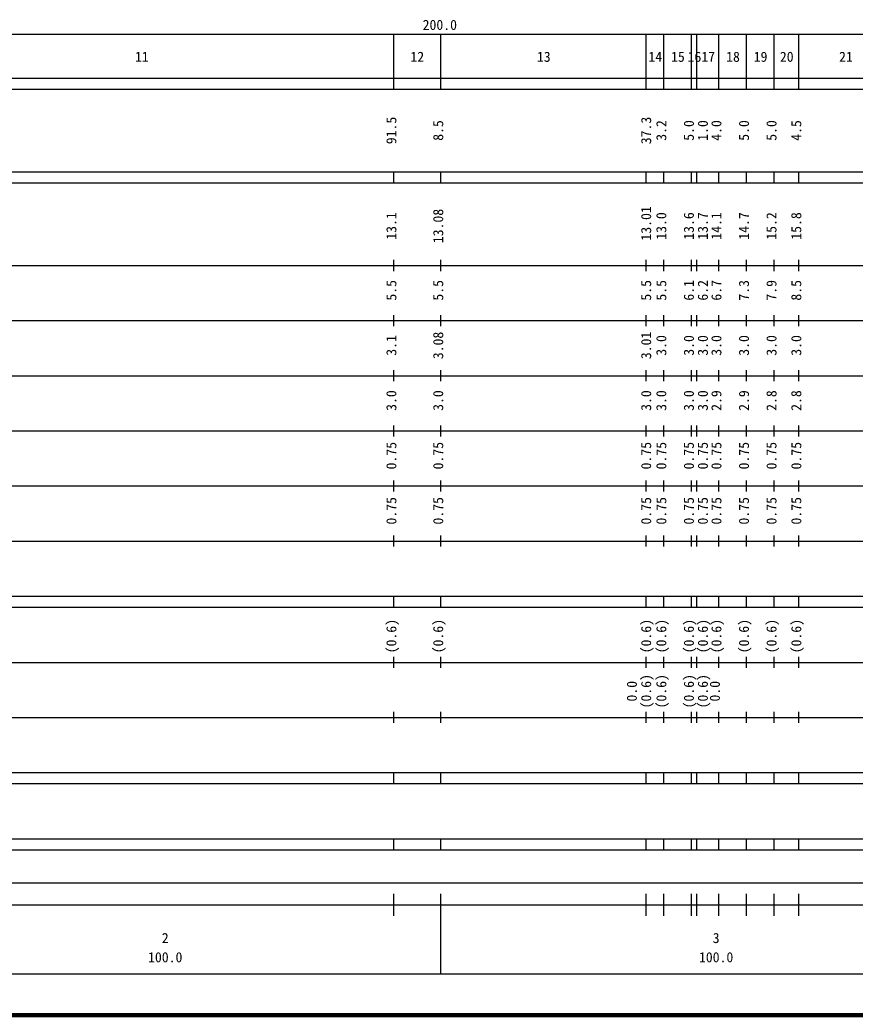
# Model space of a CAD drawing. Units: millimetres on the paper, enlarged 1000 times. Extents: x 40000 to 680000, y 20000 to 380000.
# Drawn here: x 191610 to 343221, y 20000 to 200558 of the extents above; entities that cross this region are included whole.
import ezdxf
from ezdxf.enums import TextEntityAlignment as Align

# ---------------------------------------------------------------- set-up
doc = ezdxf.new("R2010")
doc.units = ezdxf.units.MM
doc.header["$LTSCALE"] = 1000
doc.layers.add('M-TTL', color=2, linetype='Continuous', lineweight=140)
doc.layers.add('M-TTL-BAND', color=7, linetype='Continuous', lineweight=25)
doc.styles.add('ＭＳ ゴシック', font='')
doc.styles.get('ＭＳ ゴシック').set_extended_font_data('MS Gothic')

msp = doc.modelspace()

# ---------------------------------------------------------------- linework, layer by layer
at = {"layer": 'M-TTL'}
msp.add_line((40000, 20000), (680000, 20000), dxfattribs=at)
at = {"layer": 'M-TTL-BAND'}
for p, q in [((68000, 198000), (579000, 198000)), ((259500, 188000), (259500, 198000)), ((268000, 188000), (268000, 198000)), ((305300, 188000), (305300, 198000)), ((308500, 188000), (308500, 198000)), ((313500, 188000), (313500, 198000)), ((314500, 188000), (314500, 198000)), ((318500, 188000), (318500, 198000)), ((323500, 188000), (323500, 198000)), ((328500, 188000), (328500, 198000)), ((333000, 188000), (333000, 198000)), ((40000, 190000), (579000, 190000)), ((40000, 188000), (579000, 188000)), ((40000, 173000), (579000, 173000)), ((259500, 171000), (259500, 173000)), ((268000, 171000), (268000, 173000)), ((305300, 171000), (305300, 173000)), ((308500, 171000), (308500, 173000)), ((313500, 171000), (313500, 173000)), ((314500, 171000), (314500, 173000)), ((318500, 171000), (318500, 173000)), ((323500, 171000), (323500, 173000)), ((328500, 171000), (328500, 173000)), ((333000, 171000), (333000, 173000)), ((40000, 171000), (579000, 171000)), ((40000, 156000), (579000, 156000)), ((259500, 155000), (259500, 157000)), ((268000, 155000), (268000, 157000)), ((305300, 155000), (305300, 157000)), ((308500, 155000), (308500, 157000)), ((313500, 155000), (313500, 157000)), ((314500, 155000), (314500, 157000)), ((318500, 155000), (318500, 157000)), ((323500, 155000), (323500, 157000)), ((328500, 155000), (328500, 157000)), ((333000, 155000), (333000, 157000)), ((259500, 145000), (259500, 147000)), ((268000, 145000), (268000, 147000)), ((305300, 145000), (305300, 147000)), ((308500, 145000), (308500, 147000)), ((313500, 145000), (313500, 147000)), ((314500, 145000), (314500, 147000)), ((318500, 145000), (318500, 147000)), ((323500, 145000), (323500, 147000)), ((328500, 145000), (328500, 147000)), ((333000, 145000), (333000, 147000)), ((46000, 146000), (579000, 146000)), ((52000, 136000), (579000, 136000)), ((259500, 135000), (259500, 137000)), ((268000, 135000), (268000, 137000)), ((305300, 135000), (305300, 137000)), ((308500, 135000), (308500, 137000)), ((313500, 135000), (313500, 137000)), ((314500, 135000), (314500, 137000)), ((318500, 135000), (318500, 137000)), ((323500, 135000), (323500, 137000)), ((328500, 135000), (328500, 137000)), ((333000, 135000), (333000, 137000)), ((259500, 125000), (259500, 127000)), ((268000, 125000), (268000, 127000)), ((305300, 125000), (305300, 127000)), ((308500, 125000), (308500, 127000)), ((313500, 125000), (313500, 127000)), ((314500, 125000), (314500, 127000)), ((318500, 125000), (318500, 127000)), ((323500, 125000), (323500, 127000)), ((328500, 125000), (328500, 127000)), ((333000, 125000), (333000, 127000)), ((46000, 126000), (579000, 126000)), ((52000, 116000), (579000, 116000)), ((259500, 115000), (259500, 117000)), ((268000, 115000), (268000, 117000)), ((305300, 115000), (305300, 117000)), ((308500, 115000), (308500, 117000)), ((313500, 115000), (313500, 117000)), ((314500, 115000), (314500, 117000)), ((318500, 115000), (318500, 117000)), ((323500, 115000), (323500, 117000)), ((328500, 115000), (328500, 117000)), ((333000, 115000), (333000, 117000)), ((259500, 105000), (259500, 107000)), ((268000, 105000), (268000, 107000)), ((305300, 105000), (305300, 107000)), ((308500, 105000), (308500, 107000)), ((313500, 105000), (313500, 107000)), ((314500, 105000), (314500, 107000)), ((318500, 105000), (318500, 107000)), ((323500, 105000), (323500, 107000)), ((328500, 105000), (328500, 107000)), ((333000, 105000), (333000, 107000)), ((46000, 106000), (579000, 106000)), ((40000, 96000), (579000, 96000)), ((259500, 94000), (259500, 96000)), ((268000, 94000), (268000, 96000)), ((305300, 94000), (305300, 96000)), ((308500, 94000), (308500, 96000)), ((313500, 94000), (313500, 96000)), ((314500, 94000), (314500, 96000)), ((318500, 94000), (318500, 96000)), ((323500, 94000), (323500, 96000)), ((328500, 94000), (328500, 96000)), ((333000, 94000), (333000, 96000)), ((40000, 94000), (579000, 94000)), ((259500, 83000), (259500, 85000)), ((268000, 83000), (268000, 85000)), ((305300, 83000), (305300, 85000)), ((308500, 83000), (308500, 85000)), ((313500, 83000), (313500, 85000)), ((314500, 83000), (314500, 85000)), ((318500, 83000), (318500, 85000)), ((323500, 83000), (323500, 85000)), ((328500, 83000), (328500, 85000)), ((333000, 83000), (333000, 85000)), ((49000, 84000), (579000, 84000)), ((259500, 73000), (259500, 75000)), ((268000, 73000), (268000, 75000)), ((305300, 73000), (305300, 75000)), ((308500, 73000), (308500, 75000)), ((313500, 73000), (313500, 75000)), ((314500, 73000), (314500, 75000)), ((318500, 73000), (318500, 75000)), ((323500, 73000), (323500, 75000)), ((328500, 73000), (328500, 75000)), ((333000, 73000), (333000, 75000)), ((40000, 74000), (579000, 74000)), ((40000, 64000), (579000, 64000)), ((259500, 62000), (259500, 64000)), ((268000, 62000), (268000, 64000)), ((305300, 62000), (305300, 64000)), ((308500, 62000), (308500, 64000)), ((313500, 62000), (313500, 64000)), ((314500, 62000), (314500, 64000)), ((318500, 62000), (318500, 64000)), ((323500, 62000), (323500, 64000)), ((328500, 62000), (328500, 64000)), ((333000, 62000), (333000, 64000)), ((40000, 62000), (579000, 62000)), ((40000, 52000), (579000, 52000)), ((259500, 50000), (259500, 52000)), ((268000, 50000), (268000, 52000)), ((305300, 50000), (305300, 52000)), ((308500, 50000), (308500, 52000)), ((313500, 50000), (313500, 52000)), ((314500, 50000), (314500, 52000)), ((318500, 50000), (318500, 52000)), ((323500, 50000), (323500, 52000)), ((328500, 50000), (328500, 52000)), ((333000, 50000), (333000, 52000)), ((40000, 50000), (579000, 50000)), ((71000, 44000), (565000, 44000)), ((259500, 38000), (259500, 42000)), ((268000, 27500), (268000, 42000)), ((305300, 38000), (305300, 42000)), ((308500, 38000), (308500, 42000)), ((313500, 38000), (313500, 42000)), ((314500, 38000), (314500, 42000)), ((318500, 38000), (318500, 42000)), ((323500, 38000), (323500, 42000)), ((328500, 38000), (328500, 42000)), ((333000, 38000), (333000, 42000)), ((40000, 40000), (579000, 40000)), ((68000, 27500), (579000, 27500))]:
    msp.add_line(p, q, dxfattribs=at)

# ---------------------------------------------------------------- texts
at = {"layer": 'M-TTL-BAND', "style": 'ＭＳ ゴシック'}
for s, p in [('200.0', (264719, 198195)), ('11', (212500, 192405)), ('12', (262500, 192405)), ('13', (285462, 192405)), ('14', (305712, 192405)), ('15', (309812, 192405)), ('16', (312812, 192405)), ('17', (315312, 192405)), ('18', (319812, 192405)), ('19', (324812, 192405)), ('20', (329562, 192405)), ('21', (340312, 192405)), ('2', (217375, 32523)), ('3', (317375, 32523)), ('100.0', (214875, 29033)), ('100.0', (314875, 29033))]:
    msp.add_text(s, height=1833, dxfattribs=at).set_placement(p, align=Align.BOTTOM_LEFT)
for s, p in [('91.5', (260500, 178000)), ('37.3', (306747, 178000)), ('8.5', (269000, 178625)), ('3.2', (309500, 178625)), ('5.0', (314500, 178625)), ('1.0', (317039, 178625)), ('4.0', (319500, 178625)), ('5.0', (324500, 178625)), ('5.0', (329500, 178625)), ('4.5', (334000, 178625)), ('13.08', (269000, 160049)), ('13.01', (306747, 160522)), ('13.1', (260500, 160674)), ('13.0', (309500, 160674)), ('13.6', (314500, 160674)), ('13.7', (317039, 160674)), ('14.1', (319500, 160674)), ('14.7', (324500, 160674)), ('15.2', (329500, 160674)), ('15.8', (334000, 160674)), ('5.5', (260500, 149625)), ('5.5', (269000, 149625)), ('5.5', (306747, 149625)), ('5.5', (309500, 149625)), ('6.1', (314500, 149625)), ('6.2', (317039, 149625)), ('6.7', (319500, 149625)), ('7.3', (324500, 149625)), ('7.9', (329500, 149625)), ('8.5', (334000, 149625)), ('3.1', (260500, 139625)), ('3.08', (269000, 139000)), ('3.01', (306747, 139000)), ('3.0', (309500, 139625)), ('3.0', (314500, 139625)), ('3.0', (317039, 139625)), ('3.0', (319500, 139625)), ('3.0', (324500, 139625)), ('3.0', (329500, 139625)), ('3.0', (334000, 139625)), ('3.0', (260500, 129625)), ('3.0', (269000, 129625)), ('3.0', (306747, 129625)), ('3.0', (309500, 129625)), ('3.0', (314500, 129625)), ('3.0', (317039, 129625)), ('2.9', (319500, 129625)), ('2.9', (324500, 129625)), ('2.8', (329500, 129625)), ('2.8', (334000, 129625)), ('0.75', (260500, 119000)), ('0.75', (269000, 119000)), ('0.75', (306747, 119000)), ('0.75', (309500, 119000)), ('0.75', (314500, 119000)), ('0.75', (317039, 119000)), ('0.75', (319500, 119000)), ('0.75', (324500, 119000)), ('0.75', (329500, 119000)), ('0.75', (334000, 119000)), ('0.75', (260500, 109000)), ('0.75', (269000, 109000)), ('0.75', (306747, 109000)), ('0.75', (309500, 109000)), ('0.75', (314500, 109000)), ('0.75', (317039, 109000)), ('0.75', (319500, 109000)), ('0.75', (324500, 109000)), ('0.75', (329500, 109000)), ('0.75', (334000, 109000)), ('(0.6)', (260500, 85639)), ('(0.6)', (269000, 85639)), ('(0.6)', (306747, 85639)), ('(0.6)', (309500, 85639)), ('(0.6)', (314500, 85639)), ('(0.6)', (317039, 85639)), ('(0.6)', (319500, 85639)), ('(0.6)', (324500, 85639)), ('(0.6)', (329500, 85639)), ('(0.6)', (334000, 85639)), ('(0.6)', (306747, 75639)), ('(0.6)', (309500, 75639)), ('(0.6)', (314500, 75639)), ('(0.6)', (317039, 75639)), ('0.0', (304150, 76889)), ('0.0', (319218, 76889))]:
    msp.add_text(s, height=1833, rotation=90, dxfattribs=at).set_placement(p, align=Align.BOTTOM_LEFT)

doc.saveas('drawing.dxf')
